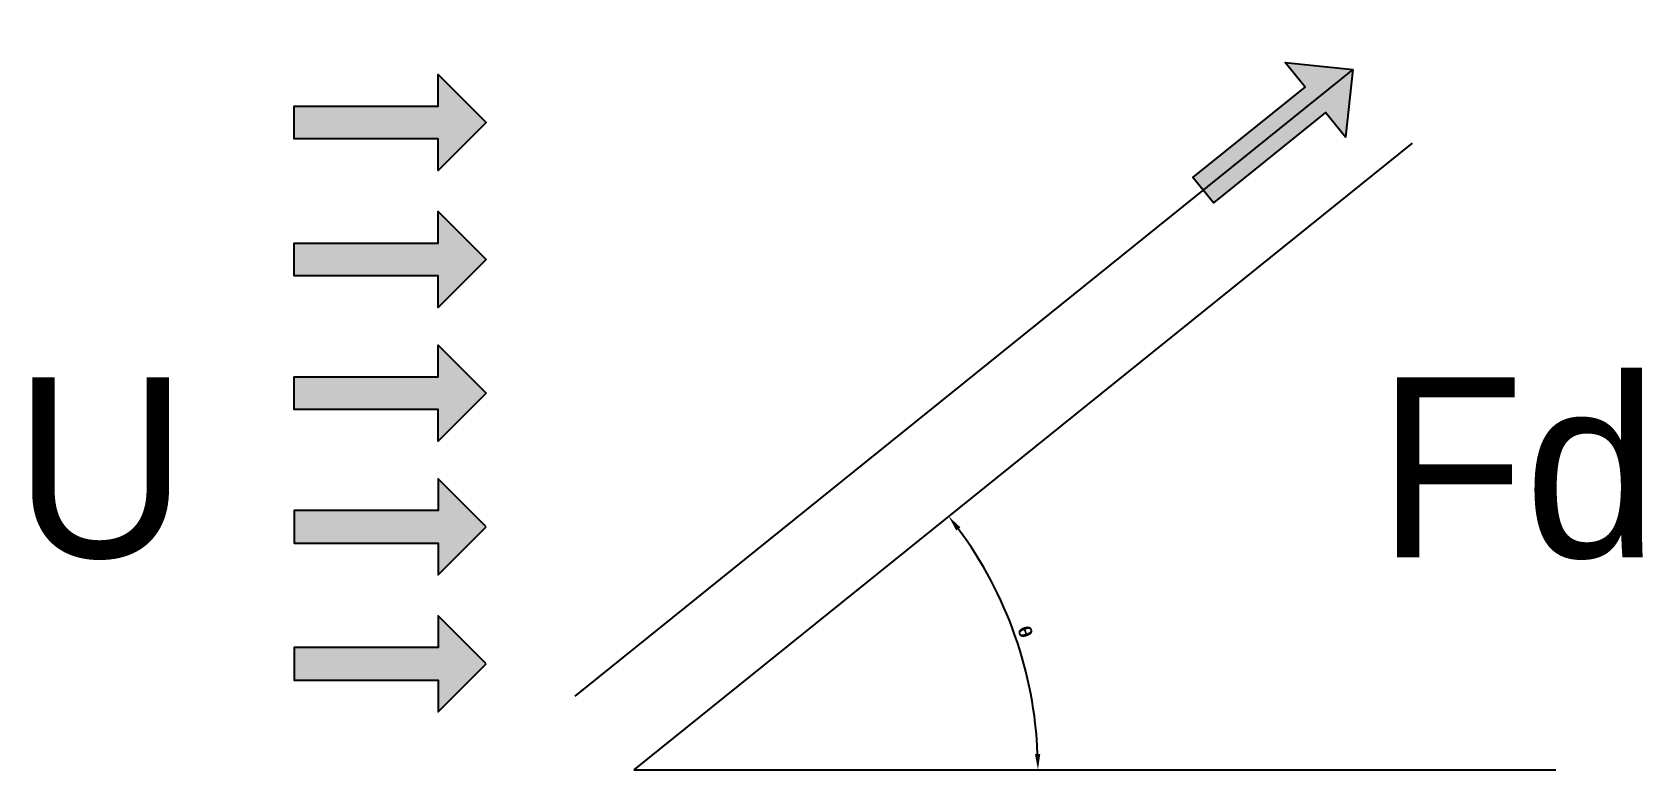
# Model space of a CAD drawing. Header units: millimetres. Extents: x 162 to 417, y 98 to 215.
import ezdxf

# ---------------------------------------------------------------- set-up
doc = ezdxf.new("R2010")
doc.units = ezdxf.units.MM
doc.layers.add('0 @ 1', color=7, linetype='Continuous')
doc.dimstyles.new('ISO-25', dxfattribs={"dimtxt": 2.5, "dimasz": 2.5, "dimexe": 1.25, "dimexo": 0.625, "dimtad": 1, "dimtxsty": 'Standard', "dimcen": 2.5, "dimadec": 0, "dimazin": 0, "dimtfac": 1, "dimtmove": 0, "dimatfit": 3, "dimfxl": 1, "dimarcsym": 0})

# ---------------------------------------------------------------- blocks, each defined once
blk = doc.blocks.new('*U3')
h = blk.add_hatch(color=0)
h.set_gradient(color1=(0, 0, 255), rotation=180, tint=1)
h.paths.add_polyline_path([(0, 0), (-6.35, -6.35), (-6.35, -2.159), (-25.4, -2.159), (-25.4, 2.159), (-6.35, 2.159), (-6.35, 6.35)])
at = {"color": 0, "linetype": 'Continuous'}
blk.add_lwpolyline([(0, 0), (-6.35, -6.35), (-6.35, -2.159), (-25.4, -2.159), (-25.4, 2.159), (-6.35, 2.159), (-6.35, 6.35)], close=True, dxfattribs=at)
blk = doc.blocks.new('*U7')
h = blk.add_hatch(color=0)
h.set_gradient(color1=(0, 0, 255), rotation=180, tint=1)
h.paths.add_polyline_path([(0, 0), (6.35, -6.35), (6.35, -2.159), (25.4, -2.159), (25.4, 2.159), (6.35, 2.159), (6.35, 6.35)])
at = {"color": 0, "linetype": 'Continuous'}
blk.add_lwpolyline([(0, 0), (6.35, -6.35), (6.35, -2.159), (25.4, -2.159), (25.4, 2.159), (6.35, 2.159), (6.35, 6.35)], close=True, dxfattribs=at)
blk = doc.blocks.new('*D8')
at = {"color": 0, "lineweight": -2, "transparency": 16777216}
blk.add_arc((257.3, 98.28), 64.1, 2.2348, 36.5906, dxfattribs=at)
at = {"color": 0, "transparency": 16777216}
for points in [[(308.43, 136.23), (309.09, 136.74), (307.24, 138.46)], [(321.77, 100.78), (320.93, 100.77), (321.4, 98.28)]]:
    blk.add_solid(points, dxfattribs=at)
at = {"layer": 'Defpoints', "color": 0, "transparency": 16777216}
for p in [(380.77, 197.64), (319.77, 112.63), (257.3, 98.28), (257.3, 98.28), (403.61, 98.28)]:
    blk.add_point(p, dxfattribs=at)
at = {"color": 0, "transparency": 16777216, "insert": (319.36, 120.15), "char_height": 2.5, "attachment_point": 5, "rotation": 289.4127}
blk.add_mtext('{\\fArial Black|b0|i0|c0|p34;\\H0.83333x;θ}', dxfattribs=at)

msp = doc.modelspace()

# ---------------------------------------------------------------- linework, layer by layer
for p, q in [((371.363, 209.324), (247.894, 109.962)), ((380.767, 197.638), (257.298, 98.276)), ((257.298, 98.276), (403.612, 98.276))]:
    msp.add_line(p, q)

# ---------------------------------------------------------------- block references
at = {"layer": '0 @ 1', "color": 5, "xscale": -1.2, "yscale": 1.2, "zscale": 1.2}
for name, p, rotation in [('*U7', (371.363, 209.324), 38.82539528624261), ('*U3', (233.844, 136.82), 180), ('*U3', (233.844, 115.09), 180)]:
    msp.add_blockref(name, p, dxfattribs=dict(at, rotation=rotation))
at = {"layer": '0 @ 1', "color": 5, "xscale": 1.2, "yscale": 1.2, "zscale": 1.2}
for p in [(233.844, 200.924), (233.844, 179.194), (233.844, 158.007)]:
    msp.add_blockref('*U3', p, dxfattribs=at)

# ---------------------------------------------------------------- texts
for s, height, p in [('Fd', 28.5847, (375.241, 131.947)), ('U', 28.585, (158.851, 131.947))]:
    msp.add_text(s, height=height).set_placement(p)

# ---------------------------------------------------------------- dimensions: what is measured, and where the dimension line sits
dim = msp.add_angular_dim_2l(base=(319.769, 112.632), line1=((380.767, 197.638), (257.298, 98.276)), line2=((257.298, 98.276), (403.612, 98.276)), text='{\\fArial Black|b0|i0|c0|p34;\\H0.83333x;θ}', dimstyle='ISO-25')
dim.commit()
dim.dimension.update_dxf_attribs({"geometry": '*D8', "text_midpoint": (319.358, 120.146)})

doc.saveas('drawing.dxf')
